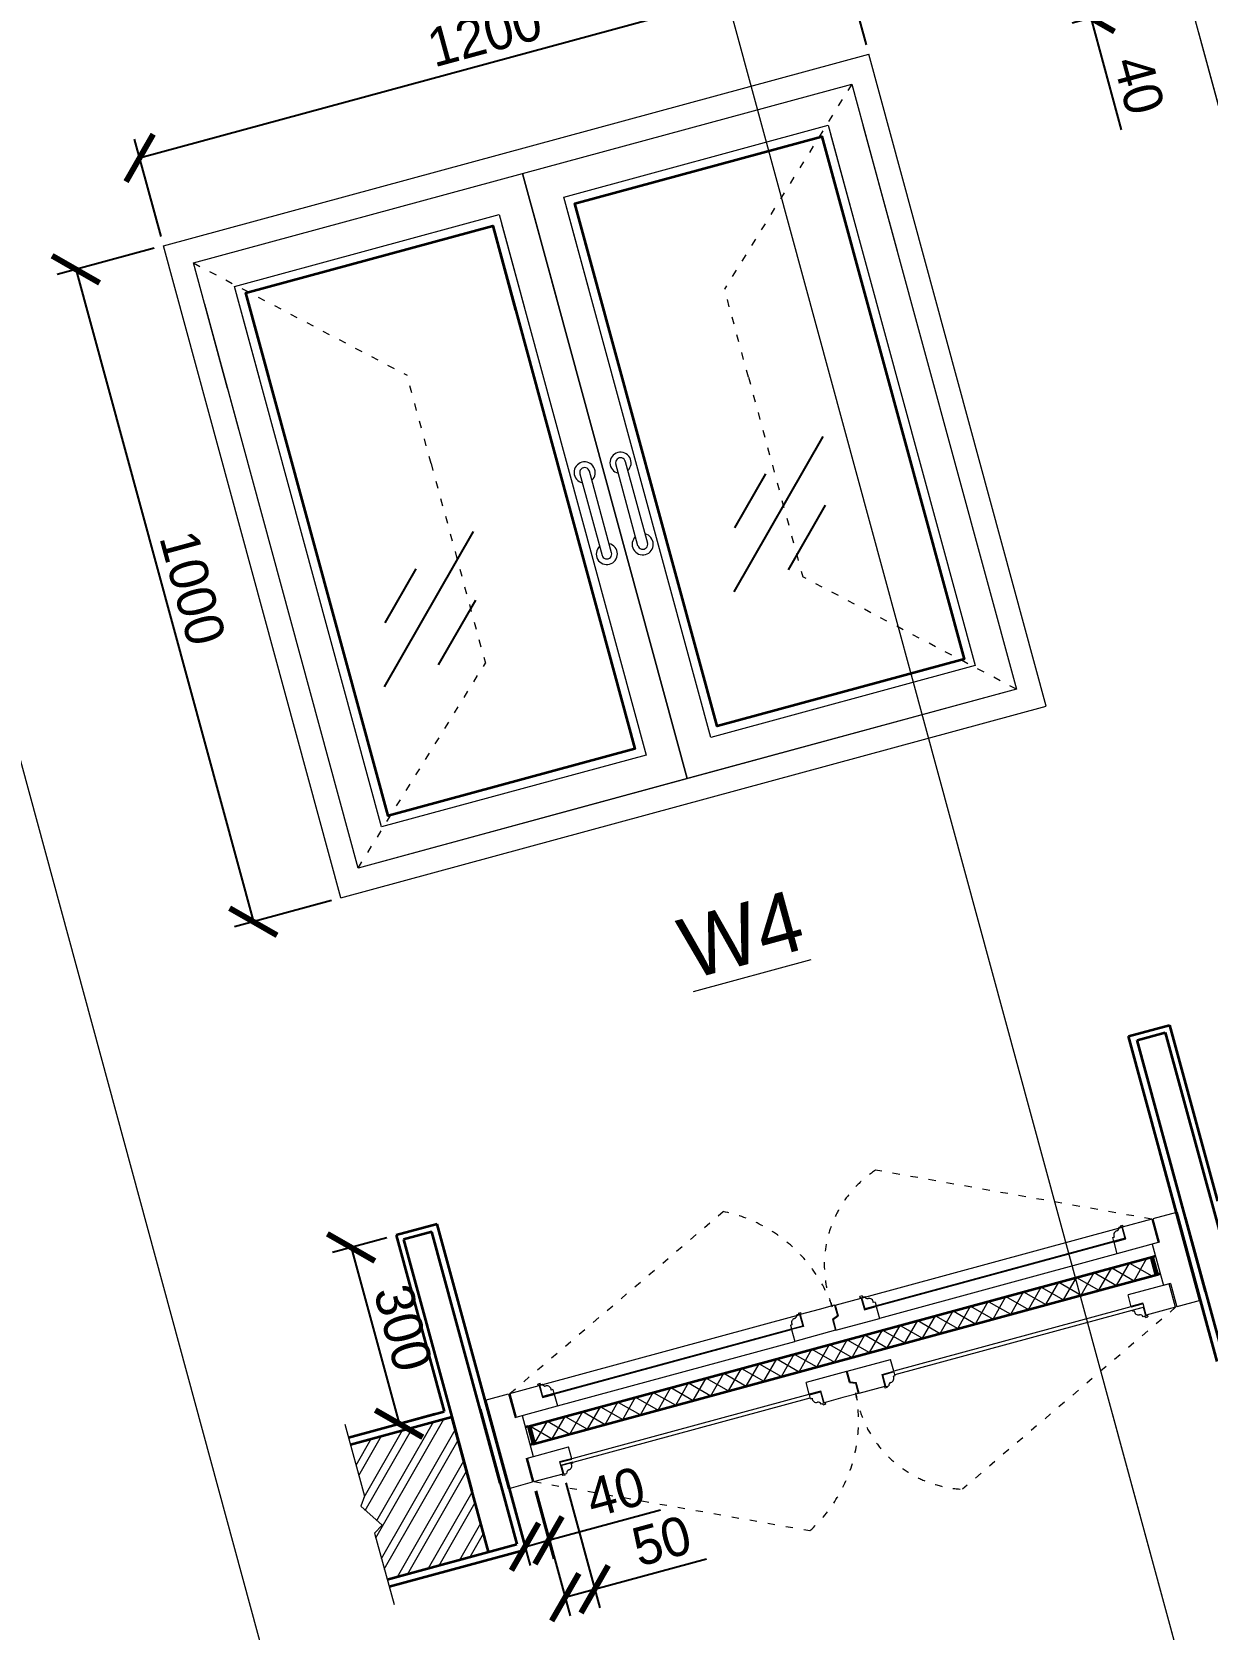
# Model space of a CAD drawing. Header units: millimetres. Extents: x -31731215 to 29997125, y -14487545 to 25622576.
# Drawn here: x 2270703 to 2272632, y -885502 to -882879 of the extents above; entities that cross this region are included whole.
import ezdxf

# ---------------------------------------------------------------- set-up
doc = ezdxf.new("R2010")
doc.units = ezdxf.units.MM
doc.header["$MEASUREMENT"] = 0
doc.linetypes.add('1', pattern=[0])
doc.linetypes.add('ACAD_ISO03W100', pattern=[30, 12, -18])
for name, color, linetype, lineweight in [('DIM', 70, 'Continuous', 9), ('ELE', 245, 'Continuous', 13), ('ele2', 63, 'Continuous', 35), ('glass', 160, 'Continuous', 13), ('HAT', 8, 'Continuous', 9), ('raling2', 245, 'Continuous', 9), ('SECTION', 7, 'Continuous', 35), ('THIN LINES', 54, 'Continuous', 0), ('toilet', 161, 'Continuous', 18), ('WALL', 10, '1', 20)]:
    doc.layers.add(name, color=color, linetype=linetype, lineweight=lineweight)
doc.layers.add('DOOR', color=7, linetype='Continuous')
doc.layers.add('hidden', color=7, linetype='ACAD_ISO03W100', lineweight=9, true_color=0x873171)
doc.dimstyles.new('ISO-25', dxfattribs={"dimtxt": 63.5, "dimasz": 63.5, "dimexe": 31.75, "dimexo": 15.875, "dimgap": 15.875, "dimtad": 1, "dimtxsty": 'Standard', "dimblk1": 'ARCHTICK', "dimblk2": 'ARCHTICK', "dimsah": 1, "dimcen": 63.5, "dimadec": 0, "dimazin": 0, "dimtfac": 1, "dimtmove": 0, "dimatfit": 3, "dimfxl": 25.4, "dimarcsym": 0})

# ---------------------------------------------------------------- blocks, each defined once
blk = doc.blocks.new('GFH')
at = {"layer": 'DOOR'}
for p, q in [((-16227.9, -453626.6), (-16019.9, -453418.6)), ((-16199, -453525.6), (-16126.8, -453453.3)), ((-16132.5, -453615.1), (-16045.9, -453528.4))]:
    blk.add_line(p, q, dxfattribs=at)
blk = doc.blocks.new('_ArchTick')
at = {"color": 0, "linetype": 'ByBlock', "const_width": 0.15}
blk.add_lwpolyline([(-0.5, -0.5), (0.5, 0.5)], dxfattribs=at)
blk = doc.blocks.new('*D611')
at = {"layer": 'Defpoints', "color": 0, "transparency": 16777216}
for p in [(2272038, -882771), (2272077.3, -882915.5, 0), (2270919.3, -883230.3, 0)]:
    blk.add_point(p, dxfattribs=at)
at = {"layer": 'THIN LINES', "color": 0, "lineweight": -2, "transparency": 16777216}
for p, q in [((2272073.1, -882900.2), (2272029.7, -882740.3)), ((2270880, -883085.8), (2272038, -882771)), ((2270915.2, -883215), (2270871.7, -883055.1))]:
    blk.add_line(p, q, dxfattribs=at)
at = {"layer": 'THIN LINES', "color": 0, "lineweight": -2, "transparency": 16777216, "xscale": 63.50000000000001, "yscale": 63.50000000000001, "zscale": 63.50000000000001}
for p, rotation in [((2272038, -882771), 15.20868761616842), ((2270880, -883085.8), 195.2086876161684)]:
    blk.add_blockref('_ArchTick', p, dxfattribs=dict(at, rotation=rotation))
at = {"layer": 'THIN LINES', "color": 0, "transparency": 16777216, "insert": (2271446.5, -882882.4), "char_height": 63.5, "attachment_point": 5, "rotation": 15.2087}
blk.add_mtext('1200', dxfattribs=at)
blk = doc.blocks.new('*D612')
at = {"layer": 'Defpoints', "color": 0, "transparency": 16777216}
for p in [(2270919.2, -883229.7), (2271210.5, -884301.4, 0), (2271066.7, -884340.5)]:
    blk.add_point(p, dxfattribs=at)
at = {"layer": 'THIN LINES', "color": 0, "lineweight": -2, "transparency": 16777216}
for p, q in [((2270903.8, -883233.9), (2270744.7, -883277.1)), ((2270775.3, -883268.8), (2271066.7, -884340.5)), ((2271195.2, -884305.6), (2271036, -884348.9))]:
    blk.add_line(p, q, dxfattribs=at)
at = {"layer": 'THIN LINES', "color": 0, "lineweight": -2, "transparency": 16777216, "xscale": 63.50000000000001, "yscale": 63.50000000000001, "zscale": 63.50000000000001}
for p, rotation in [((2270775.3, -883268.8), 105.208687616164), ((2271066.7, -884340.5), 285.2086876161641)]:
    blk.add_blockref('_ArchTick', p, dxfattribs=dict(at, rotation=rotation))
at = {"layer": 'THIN LINES', "color": 0, "transparency": 16777216, "insert": (2270966.9, -883792.2), "char_height": 63.5, "attachment_point": 5, "rotation": 285.2087}
blk.add_mtext('1000', dxfattribs=at)
blk = doc.blocks.new('*D574')
at = {"layer": 'Defpoints', "color": 0, "transparency": 16777216}
for p in [(2271527.2, -885260.3, 0), (2271575.4, -885247.2, 0), (2271627, -885437)]:
    blk.add_point(p, dxfattribs=at)
at = {"layer": 'THIN LINES', "color": 0, "lineweight": -2, "transparency": 16777216}
for p, q in [((2271579.6, -885262.5), (2271635.3, -885467.6)), ((2271531.3, -885275.6), (2271587.1, -885480.8)), ((2271627, -885437), (2271810.8, -885387)), ((2271578.8, -885450.1), (2271627, -885437))]:
    blk.add_line(p, q, dxfattribs=at)
at = {"layer": 'THIN LINES', "color": 0, "lineweight": -2, "transparency": 16777216, "xscale": 63.50000000000001, "yscale": 63.50000000000001, "zscale": 63.50000000000001}
for p, rotation in [((2271627, -885437), 15.20868761626985), ((2271578.8, -885450.1), 195.2086876162699)]:
    blk.add_blockref('_ArchTick', p, dxfattribs=dict(at, rotation=rotation))
at = {"layer": 'THIN LINES', "color": 0, "transparency": 16777216, "insert": (2271737.1, -885357.7), "char_height": 63.5, "attachment_point": 5, "rotation": 15.2087}
blk.add_mtext('50', dxfattribs=at)
blk = doc.blocks.new('*D575')
at = {"layer": 'Defpoints', "color": 0, "transparency": 16777216}
for p in [(2271486.6, -885271.3, 0), (2271525.2, -885260.8, 0), (2271551.3, -885356.6)]:
    blk.add_point(p, dxfattribs=at)
at = {"layer": 'THIN LINES', "color": 0, "lineweight": -2, "transparency": 16777216}
for p, q in [((2271490.8, -885286.6), (2271521, -885397.8)), ((2271529.4, -885276.1), (2271559.6, -885387.3)), ((2271551.3, -885356.6), (2271735.1, -885306.7)), ((2271512.7, -885367.1), (2271551.3, -885356.6))]:
    blk.add_line(p, q, dxfattribs=at)
at = {"layer": 'THIN LINES', "color": 0, "lineweight": -2, "transparency": 16777216, "xscale": 63.50000000000001, "yscale": 63.50000000000001, "zscale": 63.50000000000001}
for p, rotation in [((2271512.7, -885367.1), 195.2086876162055), ((2271551.3, -885356.6), 15.20868761620549)]:
    blk.add_blockref('_ArchTick', p, dxfattribs=dict(at, rotation=rotation))
at = {"layer": 'THIN LINES', "color": 0, "transparency": 16777216, "insert": (2271661.3, -885277.4), "char_height": 63.5, "attachment_point": 5, "rotation": 15.2087}
blk.add_mtext('40', dxfattribs=at)
blk = doc.blocks.new('*D580')
at = {"layer": 'Defpoints', "color": 0, "transparency": 16777216}
for p in [(2272592.8, -882773.3, 0), (2272603.3, -882811.9, 0), (2272441.5, -882855.9)]:
    blk.add_point(p, dxfattribs=at)
at = {"layer": 'THIN LINES', "color": 0, "lineweight": -2, "transparency": 16777216}
for p, q in [((2272577.5, -882777.4), (2272400.3, -882825.6)), ((2272588, -882816), (2272410.8, -882864.2)), ((2272431, -882817.3), (2272441.5, -882855.9)), ((2272441.5, -882855.9), (2272491.4, -883039.7))]:
    blk.add_line(p, q, dxfattribs=at)
for p, xscale, yscale, zscale, rotation in [((2272431, -882817.3), 63.50000000000002, 63.50000000000002, 63.50000000000002, 105.2086876151963), ((2272441.5, -882855.9), 63.50000000000001, 63.50000000000001, 63.50000000000001, 285.2086876151963)]:
    blk.add_blockref('_ArchTick', p, dxfattribs=dict(at, xscale=xscale, yscale=yscale, zscale=zscale, rotation=rotation))
at = {"layer": 'THIN LINES', "color": 0, "transparency": 16777216, "insert": (2272520.7, -882965.9), "char_height": 63.5, "attachment_point": 5, "rotation": 285.2087}
blk.add_mtext('40', dxfattribs=at)
blk = doc.blocks.new('*D649')
at = {"layer": 'Defpoints', "color": 0, "transparency": 16777216}
for p in [(2271301, -884855.4, 0), (2271305.9, -885165), (2271379.7, -885144.9, 0)]:
    blk.add_point(p, dxfattribs=at)
at = {"layer": 'THIN LINES', "color": 0, "lineweight": -2, "transparency": 16777216}
for p, q in [((2271285.7, -884859.6), (2271196.5, -884883.8)), ((2271227.2, -884875.5), (2271305.9, -885165)), ((2271364.4, -885149.1), (2271275.2, -885173.3))]:
    blk.add_line(p, q, dxfattribs=at)
at = {"layer": 'THIN LINES', "color": 0, "lineweight": -2, "transparency": 16777216, "xscale": 63.50000000000001, "yscale": 63.50000000000001, "zscale": 63.50000000000001}
for p, rotation in [((2271227.2, -884875.5), 105.2086876162074), ((2271305.9, -885165), 285.2086876162074)]:
    blk.add_blockref('_ArchTick', p, dxfattribs=dict(at, rotation=rotation))
at = {"layer": 'THIN LINES', "color": 0, "transparency": 16777216, "insert": (2271312.5, -885007.8), "char_height": 63.5, "attachment_point": 5, "rotation": 285.2087}
blk.add_mtext('300', dxfattribs=at)

msp = doc.modelspace()

# ---------------------------------------------------------------- hatches: boundary and pattern name
at = {"layer": 'HAT'}
h = msp.add_hatch(dxfattribs=at)
h.set_pattern_fill('ANSI32', color=256, scale=100, angle=15.208688, style=0)
h.set_pattern_definition([(60.2087, (2264083.538, -888743.713), (-32.54403, 18.63159), []), (60.2087, (2264100.596, -888739.075), (-32.54403, 18.63159), [])])
h.paths.add_polyline_path([(2271452.865, -885375.828), (2271392.527, -885153.884), (2271226.1, -885199.128), (2271249.167, -885283.978), (2271243.07, -885300.821), (2271278.261, -885331.922), (2271265.802, -885345.168), (2271286.437, -885421.073)])

# ---------------------------------------------------------------- linework, layer by layer
at = {"layer": 'DIM', "linetype": 'Continuous', "ltscale": 20}
for p, q in [((2271217.046, -885165.824, 0), (2271249.167, -885283.978, 0)), ((2271249.167, -885283.978, 0), (2271243.07, -885300.821, 0)), ((2271243.07, -885300.821, 0), (2271278.261, -885331.922, 0)), ((2271278.261, -885331.922, 0), (2271265.802, -885345.168, 0)), ((2271265.802, -885345.168, 0), (2271297.659, -885462.351, 0))]:
    msp.add_line(p, q, dxfattribs=at)
at = {"layer": 'DOOR', "linetype": 'Continuous'}
for p, q in [((2272498.56, -884861.492, 0), (2272479.26, -884866.738, 0)), ((2272527.416, -884967.639, 0), (2272508.117, -884972.886, 0)), ((2271541.303, -885121.729, 0), (2271560.602, -885116.482, 0)), ((2271570.16, -885227.876, 0), (2271589.459, -885222.629, 0))]:
    msp.add_line(p, q, dxfattribs=at)
at = {"layer": 'ELE'}
for p, q in [((2272368.493, -883986.614, 0), (2272077.3, -882915.49, 0)), ((2271508.808, -883111.49, 0), (2271564.83, -883317.563, 0)), ((2271527.171, -883179.038, 0), (2271779.013, -884105.416, 0)), ((2271210.521, -884301.416, 0), (2272368.493, -883986.614, 0)), ((2272582.091, -884818.057, 0), (2272543.492, -884828.551, 0)), ((2272582.091, -884818.057, 0), (2272621.441, -884962.804, 0)), ((2272621.441, -884962.804, 0), (2272582.091, -884818.057, 0)), ((2272541.562, -884829.075, 0), (2272493.313, -884842.192, 0)), ((2272493.313, -884842.192, 0), (2272498.56, -884861.492, 0)), ((2272541.562, -884829.075, 0), (2272552.055, -884867.674, 0)), ((2272543.492, -884828.551, 0), (2272553.985, -884867.15, 0)), ((2272479.26, -884866.738, 0), (2272498.56, -884861.492, 0)), ((2272479.26, -884866.738, 0), (2272484.507, -884886.038, 0)), ((2272552.055, -884867.674, 0), (2272484.507, -884886.038, 0)), ((2272553.985, -884867.15, 0), (2272542.405, -884870.298, 0)), ((2272542.405, -884870.298, 0), (2272560.769, -884937.846, 0)), ((2272570.419, -884935.223, 0), (2272502.87, -884953.586, 0)), ((2272508.117, -884972.886, 0), (2272502.87, -884953.586, 0)), ((2272572.349, -884934.698, 0), (2272560.769, -884937.846, 0)), ((2272580.912, -884973.822, 0), (2272570.419, -884935.223, 0)), ((2272572.349, -884934.698, 0), (2272582.842, -884973.297, 0)), ((2271995.385, -884977.557, 0), (2271964.506, -884985.952, 0)), ((2272020.95, -884970.607, 0), (2271995.385, -884977.557, 0)), ((2272020.95, -884970.607, 0), (2272025.515, -884987.401, 0)), ((2272021.915, -884970.345, 0), (2272064.863, -884958.669, 0)), ((2272021.915, -884970.345, 0), (2272026.658, -884987.792, 0)), ((2272064.863, -884958.669, 0), (2272070.11, -884977.969, 0)), ((2272070.11, -884977.969, 0), (2272089.409, -884972.722, 0)), ((2272089.409, -884972.722, 0), (2272094.656, -884992.021, 0)), ((2272508.117, -884972.886, 0), (2272527.416, -884967.639, 0)), ((2272532.663, -884986.939, 0), (2272527.416, -884967.639, 0)), ((2272580.912, -884973.822, 0), (2272532.663, -884986.939, 0)), ((2272621.441, -884962.804, 0), (2272582.842, -884973.297, 0)), ((2271969.752, -885005.252, 0), (2271950.453, -885010.498, 0)), ((2271950.453, -885010.498, 0), (2271955.699, -885029.798, 0)), ((2271964.506, -884985.952, 0), (2271969.752, -885005.252, 0)), ((2272017.386, -884993.529, 0), (2272025.515, -884987.401, 0)), ((2272017.386, -884993.529, 0), (2272022.322, -885011.686, 0)), ((2272018.529, -884993.92, 0), (2272026.658, -884987.792, 0)), ((2272018.529, -884993.92, 0), (2272023.287, -885011.424, 0)), ((2272023.287, -885011.424, 0), (2272094.656, -884992.021, 0)), ((2272022.322, -885011.686, 0), (2271955.699, -885029.798, 0)), ((2272041.651, -885078.972, 0), (2272113.02, -885059.57, 0)), ((2272118.266, -885078.869, 0), (2272113.02, -885059.57, 0)), ((2272040.686, -885079.234, 0), (2271974.063, -885097.346, 0)), ((2272045.622, -885097.392, 0), (2272040.686, -885079.234, 0)), ((2272046.409, -885096.476, 0), (2272041.651, -885078.972, 0)), ((2272098.967, -885084.116, 0), (2272118.266, -885078.869, 0)), ((2272104.213, -885103.416, 0), (2272098.967, -885084.116, 0)), ((2271487.807, -885115.546, 0), (2271536.056, -885102.429, 0)), ((2271487.807, -885115.546, 0), (2271498.301, -885154.145, 0)), ((2271536.056, -885102.429, 0), (2271541.303, -885121.729, 0)), ((2271979.31, -885116.646, 0), (2271974.063, -885097.346, 0)), ((2271998.609, -885111.399, 0), (2271979.31, -885116.646, 0)), ((2272003.856, -885130.699, 0), (2271998.609, -885111.399, 0)), ((2272060.3, -885115.354, 0), (2272034.735, -885122.304, 0)), ((2272045.622, -885097.392, 0), (2272055.735, -885098.56, 0)), ((2272046.409, -885096.476, 0), (2272056.522, -885097.645, 0)), ((2272060.3, -885115.354, 0), (2272055.735, -885098.56, 0)), ((2272061.265, -885115.091, 0), (2272056.522, -885097.645, 0)), ((2272061.265, -885115.091, 0), (2272104.213, -885103.416, 0)), ((2272105.133, -885103.941, 0), (2272102.768, -885104.585, 0)), ((2272102.768, -885104.585, 0), (2272103.34, -885106.689, 0)), ((2272107.257, -885105.624, 0), (2272103.34, -885106.689, 0)), ((2272106.751, -885103.76, 0), (2272109.787, -885102.934, 0)), ((2272107.257, -885105.624, 0), (2272106.751, -885103.76, 0)), ((2271447.278, -885126.564, 0), (2271485.877, -885116.07, 0)), ((2271447.278, -885126.564, 0), (2271486.628, -885271.31, 0)), ((2271486.628, -885271.31, 0), (2271447.278, -885126.564, 0)), ((2271485.877, -885116.07, 0), (2271496.371, -885154.67, 0)), ((2271498.301, -885154.145, 0), (2271565.849, -885135.781, 0)), ((2271541.303, -885121.729, 0), (2271560.602, -885116.482, 0)), ((2271560.602, -885116.482, 0), (2271565.849, -885135.781, 0)), ((2272034.735, -885122.304, 0), (2272003.856, -885130.699, 0)), ((2271496.371, -885154.67, 0), (2271507.95, -885151.521, 0)), ((2271507.95, -885151.521, 0), (2271526.314, -885219.07, 0)), ((2271514.734, -885222.218, 0), (2271526.314, -885219.07, 0)), ((2271516.664, -885221.693, 0), (2271584.212, -885203.33, 0)), ((2271589.459, -885222.629, 0), (2271584.212, -885203.33, 0)), ((2271514.734, -885222.218, 0), (2271525.227, -885260.817, 0)), ((2271527.157, -885260.292, 0), (2271516.664, -885221.693, 0)), ((2271570.16, -885227.876, 0), (2271589.459, -885222.629, 0)), ((2271575.406, -885247.175, 0), (2271570.16, -885227.876, 0)), ((2271486.628, -885271.31, 0), (2271525.227, -885260.817, 0)), ((2271527.157, -885260.292, 0), (2271575.406, -885247.175, 0))]:
    msp.add_line(p, q, dxfattribs=at)
at = {"layer": 'ELE', "elevation": 0}
for points in [[(2271210.521, -884301.416), (2270919.328, -883230.292), (2272077.3, -882915.49)], [(2271564.83, -883317.563), (2271508.808, -883111.49), (2272049.195, -882964.582), (2272105.217, -883170.655)], [(2272067.558, -883032.13), (2272319.4, -883958.508), (2271238.626, -884252.324), (2270986.784, -883325.946)], [(2272067.558, -883032.13), (2272319.4, -883958.508), (2271779.013, -884105.416), (2271527.171, -883179.038)], [(2272067.558, -883032.13), (2272123.58, -883238.203)], [(2271024.443, -883464.471), (2270968.421, -883258.398), (2271508.808, -883111.49), (2271564.83, -883317.563)], [(2271527.171, -883179.038), (2271779.013, -884105.416), (2271238.626, -884252.324), (2270986.784, -883325.946)], [(2271042.806, -883532.019), (2270986.784, -883325.946)]]:
    msp.add_lwpolyline(points, dxfattribs=at)
at = {"layer": 'ele2'}
for p, q in [((2271517.721, -885169.591, 0), (2272543.128, -884890.827, 0)), ((2272540.233, -884891.614, 0), (2272548.103, -884920.564, 0)), ((2272543.128, -884890.827, 0), (2272547.652, -884889.597, 0)), ((2272543.128, -884890.827, 0), (2272550.998, -884919.777, 0)), ((2271525.591, -885198.54, 0), (2272550.998, -884919.777, 0)), ((2272550.998, -884919.777, 0), (2272555.522, -884918.547, 0)), ((2271517.721, -885169.591, 0), (2271513.197, -885170.821, 0)), ((2271517.721, -885169.591, 0), (2271525.591, -885198.54, 0)), ((2271520.616, -885168.804, 0), (2271528.486, -885197.753, 0)), ((2271525.591, -885198.54, 0), (2271521.067, -885199.77, 0))]:
    msp.add_line(p, q, dxfattribs=at)
at = {"layer": 'ele2', "elevation": 0}
for points in [[(2272000.01, -883050.494), (2272233.488, -883909.323), (2271828.198, -884019.504), (2271594.719, -883160.675)], [(2271632.378, -883299.199), (2271594.719, -883160.675), (2272000.01, -883050.494), (2272037.669, -883189.019)], [(2271091.991, -883446.107), (2271054.333, -883307.583), (2271459.623, -883197.402), (2271497.282, -883335.926)], [(2271459.623, -883197.402), (2271693.101, -884056.231), (2271287.811, -884166.412), (2271054.333, -883307.583)]]:
    msp.add_lwpolyline(points, dxfattribs=at)
at = {"layer": 'glass', "linetype": 'Continuous'}
for p, q in [((2272498.232, -884860.285, 0), (2272089.081, -884971.516, 0)), ((2272498.56, -884861.492, 0), (2272089.409, -884972.722, 0)), ((2272527.416, -884967.639, 0), (2272118.266, -885078.869, 0)), ((2272528.99, -884973.429, 0), (2272119.84, -885084.659, 0)), ((2271540.975, -885120.522, 0), (2271950.125, -885009.292, 0)), ((2271541.303, -885121.729, 0), (2271950.453, -885010.498, 0)), ((2271570.16, -885227.876, 0), (2271979.31, -885116.646, 0)), ((2271571.734, -885233.666, 0), (2271980.884, -885122.436, 0))]:
    msp.add_line(p, q, dxfattribs=at)
at = {"layer": 'HAT', "linetype": 'Continuous'}
for p, q in [((2272680.303, -883106.261, 0), (2272593.921, -882788.514, 0)), ((2272618.675, -882879.568, 0), (2272680.303, -883106.261, 0)), ((2272064.863, -884958.669, 0), (2272493.313, -884842.192, 0)), ((2272490.776, -884841.848, 0), (2272487.74, -884842.673, 0)), ((2272490.269, -884839.984, 0), (2272494.187, -884838.919, 0)), ((2272490.269, -884839.984, 0), (2272490.776, -884841.848, 0)), ((2272492.393, -884841.666, 0), (2272494.759, -884841.023, 0)), ((2272492.393, -884841.666, 0), (2272497.508, -884860.482, 0)), ((2272494.759, -884841.023, 0), (2272494.187, -884838.919, 0)), ((2272477.225, -884859.252, 0), (2272480.047, -884858.485, 0)), ((2272477.225, -884859.252, 0), (2272478.932, -884865.532, 0)), ((2272478.932, -884865.532, 0), (2272497.508, -884860.482, 0)), ((2272484.507, -884886.038, 0), (2272094.656, -884992.021, 0)), ((2272483.813, -884938.041, 0), (2272504.892, -884901.222, 0)), ((2272504.892, -884901.222, 0), (2272541.712, -884922.301, 0)), ((2272512.762, -884930.171, 0), (2272533.842, -884893.352, 0)), ((2272396.965, -884961.651, 0), (2272418.044, -884924.832, 0)), ((2272418.044, -884924.832, 0), (2272454.864, -884945.911, 0)), ((2272425.914, -884953.781, 0), (2272446.994, -884916.962, 0)), ((2272446.994, -884916.962, 0), (2272483.813, -884938.041, 0)), ((2272454.864, -884945.911, 0), (2272475.943, -884909.092, 0)), ((2272475.943, -884909.092, 0), (2272512.762, -884930.171, 0)), ((2272066.37, -884955.224, 0), (2272062.452, -884956.289, 0)), ((2272063.024, -884958.393, 0), (2272062.452, -884956.289, 0)), ((2272065.39, -884957.75, 0), (2272063.024, -884958.393, 0)), ((2272065.39, -884957.75, 0), (2272070.506, -884976.566, 0)), ((2272066.37, -884955.224, 0), (2272066.877, -884957.088, 0)), ((2272066.877, -884957.088, 0), (2272069.913, -884956.262, 0)), ((2272281.168, -884993.132, 0), (2272302.247, -884956.312, 0)), ((2272302.247, -884956.312, 0), (2272339.067, -884977.392, 0)), ((2272310.117, -884985.262, 0), (2272331.196, -884948.442, 0)), ((2272331.196, -884948.442, 0), (2272368.016, -884969.522, 0)), ((2272339.067, -884977.392, 0), (2272360.146, -884940.572, 0)), ((2272360.146, -884940.572, 0), (2272396.965, -884961.651, 0)), ((2272368.016, -884969.522, 0), (2272389.095, -884932.702, 0)), ((2272389.095, -884932.702, 0), (2272425.914, -884953.781, 0)), ((2271961.462, -884983.744, 0), (2271965.38, -884982.679, 0)), ((2271961.462, -884983.744, 0), (2271961.969, -884985.608, 0)), ((2271965.952, -884984.783, 0), (2271965.38, -884982.679, 0)), ((2272089.081, -884971.516, 0), (2272070.506, -884976.566, 0)), ((2272087.374, -884965.235, 0), (2272084.552, -884966.003, 0)), ((2272087.374, -884965.235, 0), (2272089.081, -884971.516, 0)), ((2272194.32, -885016.742, 0), (2272215.399, -884979.923, 0)), ((2272215.399, -884979.923, 0), (2272252.219, -885001.002, 0)), ((2272223.269, -885008.872, 0), (2272244.349, -884972.052, 0)), ((2272244.349, -884972.052, 0), (2272281.168, -884993.132, 0)), ((2272252.219, -885001.002, 0), (2272273.298, -884964.182, 0)), ((2272273.298, -884964.182, 0), (2272310.117, -884985.262, 0)), ((2272509.691, -884978.676, 0), (2272528.267, -884973.626, 0)), ((2272510.152, -884980.372, 0), (2272509.691, -884978.676, 0)), ((2272510.152, -884980.372, 0), (2272512.975, -884979.605, 0)), ((2272532.136, -884987.858, 0), (2272528.267, -884973.626, 0)), ((2271536.056, -885102.429, 0), (2271964.506, -884985.952, 0)), ((2271948.417, -885003.012, 0), (2271951.24, -885002.244, 0)), ((2271948.417, -885003.012, 0), (2271950.125, -885009.292, 0)), ((2271950.125, -885009.292, 0), (2271968.701, -885004.242, 0)), ((2271961.969, -884985.608, 0), (2271958.933, -884986.433, 0)), ((2271963.586, -884985.426, 0), (2271965.952, -884984.783, 0)), ((2271963.586, -884985.426, 0), (2271968.701, -885004.242, 0)), ((2272107.472, -885040.352, 0), (2272128.551, -885003.533, 0)), ((2272128.551, -885003.533, 0), (2272165.371, -885024.612, 0)), ((2272136.421, -885032.482, 0), (2272157.501, -884995.663, 0)), ((2272157.501, -884995.663, 0), (2272194.32, -885016.742, 0)), ((2272165.371, -885024.612, 0), (2272186.45, -884987.793, 0)), ((2272186.45, -884987.793, 0), (2272223.269, -885008.872, 0)), ((2272530.65, -884988.52, 0), (2272527.614, -884989.345, 0)), ((2272531.156, -884990.384, 0), (2272530.65, -884988.52, 0)), ((2272531.156, -884990.384, 0), (2272535.074, -884989.319, 0)), ((2272532.136, -884987.858, 0), (2272534.502, -884987.215, 0)), ((2272534.502, -884987.215, 0), (2272535.074, -884989.319, 0)), ((2271565.849, -885135.781, 0), (2271955.699, -885029.798, 0)), ((2271991.675, -885071.832, 0), (2272012.754, -885035.013, 0)), ((2272012.754, -885035.013, 0), (2272049.574, -885056.092, 0)), ((2272012.754, -885035.013, 0), (2272049.574, -885056.092, 0)), ((2272020.624, -885063.962, 0), (2272041.703, -885027.143, 0)), ((2272020.624, -885063.962, 0), (2272041.703, -885027.143, 0)), ((2272041.703, -885027.143, 0), (2272078.523, -885048.222, 0)), ((2272049.574, -885056.092, 0), (2272070.653, -885019.273, 0)), ((2272070.653, -885019.273, 0), (2272107.472, -885040.352, 0)), ((2272078.523, -885048.222, 0), (2272099.602, -885011.403, 0)), ((2272099.602, -885011.403, 0), (2272136.421, -885032.482, 0)), ((2271904.827, -885095.443, 0), (2271925.906, -885058.623, 0)), ((2271925.906, -885058.623, 0), (2271962.726, -885079.702, 0)), ((2271933.776, -885087.572, 0), (2271954.856, -885050.753, 0)), ((2271954.856, -885050.753, 0), (2271991.675, -885071.832, 0)), ((2271962.726, -885079.702, 0), (2271983.805, -885042.883, 0)), ((2271983.805, -885042.883, 0), (2272020.624, -885063.962, 0)), ((2271817.979, -885119.053, 0), (2271839.058, -885082.233, 0)), ((2271839.058, -885082.233, 0), (2271875.878, -885103.313, 0)), ((2271846.928, -885111.183, 0), (2271868.008, -885074.363, 0)), ((2271868.008, -885074.363, 0), (2271904.827, -885095.443, 0)), ((2271875.878, -885103.313, 0), (2271896.957, -885066.493, 0)), ((2271896.957, -885066.493, 0), (2271933.776, -885087.572, 0)), ((2272118.594, -885080.076, 0), (2272100.018, -885085.126, 0)), ((2272105.133, -885103.941, 0), (2272100.018, -885085.126, 0)), ((2272120.302, -885086.356, 0), (2272117.479, -885087.123, 0)), ((2272120.302, -885086.356, 0), (2272118.594, -885080.076, 0)), ((2271537.563, -885098.984, 0), (2271533.645, -885100.049, 0)), ((2271534.217, -885102.153, 0), (2271533.645, -885100.049, 0)), ((2271536.583, -885101.51, 0), (2271534.217, -885102.153, 0)), ((2271536.583, -885101.51, 0), (2271541.698, -885120.326, 0)), ((2271537.563, -885098.984, 0), (2271538.069, -885100.848, 0)), ((2271538.069, -885100.848, 0), (2271541.106, -885100.022, 0)), ((2271560.274, -885115.276, 0), (2271541.698, -885120.326, 0)), ((2271558.567, -885108.995, 0), (2271555.744, -885109.763, 0)), ((2271558.567, -885108.995, 0), (2271560.274, -885115.276, 0)), ((2271702.182, -885150.533, 0), (2271723.261, -885113.714, 0)), ((2271723.261, -885113.714, 0), (2271760.081, -885134.793, 0)), ((2271731.131, -885142.663, 0), (2271752.21, -885105.844, 0)), ((2271752.21, -885105.844, 0), (2271789.03, -885126.923, 0)), ((2271760.081, -885134.793, 0), (2271781.16, -885097.974, 0)), ((2271781.16, -885097.974, 0), (2271817.979, -885119.053, 0)), ((2271789.03, -885126.923, 0), (2271810.109, -885090.103, 0)), ((2271810.109, -885090.103, 0), (2271846.928, -885111.183, 0)), ((2271979.638, -885117.852, 0), (2271998.214, -885112.802, 0)), ((2272003.329, -885131.618, 0), (2271998.214, -885112.802, 0)), ((2271615.334, -885174.143, 0), (2271636.413, -885137.324, 0)), ((2271636.413, -885137.324, 0), (2271673.233, -885158.403, 0)), ((2271644.283, -885166.273, 0), (2271665.363, -885129.454, 0)), ((2271665.363, -885129.454, 0), (2271702.182, -885150.533, 0)), ((2271673.233, -885158.403, 0), (2271694.312, -885121.584, 0)), ((2271694.312, -885121.584, 0), (2271731.131, -885142.663, 0)), ((2271981.345, -885124.132, 0), (2271979.638, -885117.852, 0)), ((2271981.345, -885124.132, 0), (2271984.167, -885123.365, 0)), ((2272001.842, -885132.28, 0), (2271998.806, -885133.105, 0)), ((2272002.349, -885134.144, 0), (2272001.842, -885132.28, 0)), ((2272002.349, -885134.144, 0), (2272006.267, -885133.079, 0)), ((2272003.329, -885131.618, 0), (2272005.695, -885130.974, 0)), ((2272005.695, -885130.974, 0), (2272006.267, -885133.079, 0)), ((2271528.486, -885197.753, 0), (2271549.565, -885160.934, 0)), ((2271549.565, -885160.934, 0), (2271586.385, -885182.013, 0)), ((2271557.435, -885189.883, 0), (2271578.515, -885153.064, 0)), ((2271578.515, -885153.064, 0), (2271615.334, -885174.143, 0)), ((2271586.385, -885182.013, 0), (2271607.464, -885145.194, 0)), ((2271607.464, -885145.194, 0), (2271644.283, -885166.273, 0)), ((2271520.616, -885168.804, 0), (2271557.435, -885189.883, 0)), ((2271591.033, -885228.419, 0), (2271572.457, -885233.469, 0)), ((2271576.326, -885247.701, 0), (2271572.457, -885233.469, 0)), ((2271577.943, -885247.52, 0), (2271580.979, -885246.694, 0)), ((2271591.494, -885230.116, 0), (2271588.672, -885230.883, 0)), ((2271591.494, -885230.116, 0), (2271591.033, -885228.419, 0)), ((2271576.326, -885247.701, 0), (2271573.96, -885248.344, 0)), ((2271573.96, -885248.344, 0), (2271574.532, -885250.449, 0)), ((2271578.45, -885249.384, 0), (2271574.532, -885250.449, 0)), ((2271578.45, -885249.384, 0), (2271577.943, -885247.52, 0))]:
    msp.add_line(p, q, dxfattribs=at)
for centre, radius, start, end in [((2272486.114, -884855.084, 0), 6.955, 106.339041, 209.27322), ((2272482.184, -884843.191, 0), 5.579, 290.709138, 5.322215), ((2272074.966, -884953.896, 0), 5.579, 205.095161, 279.708237), ((2272077.598, -884966.142, 0), 6.955, 1.144155, 104.078334), ((2272519.928, -884979.466, 0), 6.955, 181.144155, 284.078334), ((2271957.307, -884998.844, 0), 6.955, 106.339041, 209.27322), ((2271953.377, -884986.951, 0), 5.579, 290.709138, 5.322215), ((2272522.561, -884991.712, 0), 5.579, 25.095161, 99.708237), ((2272111.412, -885090.524, 0), 6.955, 286.339041, 29.27322), ((2271546.158, -885097.656, 0), 5.579, 205.095161, 279.708237), ((2271548.791, -885109.901, 0), 6.955, 1.144155, 104.078334), ((2272115.342, -885102.417, 0), 5.579, 110.709138, 185.322215), ((2271991.121, -885123.226, 0), 6.955, 181.144155, 284.078334), ((2271993.754, -885135.472, 0), 5.579, 25.095161, 99.708237), ((2271586.535, -885246.177, 0), 5.579, 110.709138, 185.322215), ((2271582.605, -885234.284, 0), 6.955, 286.339041, 29.27322)]:
    msp.add_arc(centre, radius, start, end, dxfattribs=at)
at = {"layer": 'hidden'}
for p, q in [((2272049.195, -882964.582, 0), (2271840.182, -883301.203, 0)), ((2270968.421, -883258.398, 0), (2271319.094, -883442.864, 0)), ((2271879.532, -883445.95, 0), (2271840.182, -883301.203, 0)), ((2271358.445, -883587.611, 0), (2271319.094, -883442.864, 0)), ((2271879.532, -883445.95, 0), (2271968.726, -883774.042, 0)), ((2271879.532, -883445.95, 0), (2271968.726, -883774.042, 0)), ((2271879.532, -883445.95, 0), (2271968.726, -883774.042, 0)), ((2271358.445, -883587.611, 0), (2271447.639, -883915.703, 0)), ((2272319.4, -883958.508, 0), (2271968.726, -883774.042, 0)), ((2271238.626, -884252.324, 0), (2271447.639, -883915.703, 0)), ((2272541.562, -884829.075, 0), (2272088.251, -884748.595, 0)), ((2271487.807, -885115.546, 0), (2271837.978, -884816.634, 0)), ((2272580.912, -884973.822, 0), (2272230.741, -885272.734, 0)), ((2271527.157, -885260.292, 0), (2271980.469, -885340.772, 0))]:
    msp.add_line(p, q, dxfattribs=at)
for centre, radius, start, end in [((2272190.611, -884904.515, 0), 186.517, 123.284641, 201.756674), ((2271789.458, -885053.069, 0), 241.362, 19.21071, 78.403165), ((2271818.921, -885161.445, 0), 241.362, 312.01421, 11.206665), ((2272240.071, -885086.451, 0), 186.517, 188.660701, 267.132734), ((2272240.071, -885086.451, 0), 186.517, 188.660701, 267.132734)]:
    msp.add_arc(centre, radius, start, end, dxfattribs=at)
at = {"layer": 'raling2'}
for p, q in [((2271698.213, -883722.795, 0), (2271661.704, -883588.503, 0)), ((2271677.416, -883584.232, 0), (2271713.924, -883718.524, 0)), ((2271602.754, -883604.529, 0), (2271639.262, -883738.821, 0)), ((2271654.973, -883734.55, 0), (2271618.465, -883600.258, 0))]:
    msp.add_line(p, q, dxfattribs=at)
at = {"layer": 'raling2', "elevation": 0}
for points in [[(2271617.904, -883303.134), (2271576.31, -883150.135), (2272010.549, -883032.084), (2272052.143, -883185.084)], [(2272014.484, -883046.559), (2272251.898, -883919.863), (2271817.658, -884037.914), (2271580.245, -883164.61)], [(2271077.517, -883450.042), (2271035.923, -883297.043), (2271470.162, -883178.992), (2271511.756, -883331.991)], [(2271474.097, -883193.467), (2271711.511, -884066.771), (2271277.271, -884184.822), (2271039.858, -883311.518)]]:
    msp.add_lwpolyline(points, dxfattribs=at)
at = {"layer": 'raling2'}
for centre, radius, start, end in [((2271610.659, -883602.575, 0), 17.364, 313.167798, 257.249578), ((2271669.609, -883586.549, 0), 17.364, 313.167798, 257.249578), ((2271669.609, -883586.549, 0), 8.143, 13.889452, 196.527924), ((2271610.659, -883602.575, 0), 8.143, 13.889452, 196.527924), ((2271647.068, -883736.505, 0), 17.364, 133.167798, 77.249578), ((2271706.019, -883720.479, 0), 17.364, 133.167798, 77.249578), ((2271706.019, -883720.479, 0), 8.143, 193.889452, 16.527924), ((2271647.068, -883736.505, 0), 8.143, 193.889452, 16.527924)]:
    msp.add_arc(centre, radius, start, end, dxfattribs=at)
at = {"layer": 'SECTION'}
for p, q in [((2272503.39, -884528.564, 0), (2272570.938, -884510.201, 0)), ((2272570.938, -884510.201, 0), (2272649.639, -884799.694, 0)), ((2272582.091, -884818.057, 0), (2272503.39, -884528.564, 0)), ((2272517.593, -884535.066, 0), (2272563.912, -884522.474, 0)), ((2272629.873, -884948.076, 0), (2272517.593, -884535.066, 0)), ((2272563.912, -884522.474, 0), (2272676.192, -884935.484)), ((2272621.441, -884962.804, 0), (2272554.808, -884717.7, 0)), ((2272629.873, -884948.076, 0), (2272569.536, -884726.131, 0)), ((2272629.873, -884948.076, 0), (2272569.536, -884726.131, 0)), ((2272582.091, -884818.057, 0), (2272648.724, -885063.161, 0)), ((2272596.818, -884826.489, 0), (2272657.156, -885048.434, 0)), ((2272596.818, -884826.489, 0), (2272657.156, -885048.434, 0)), ((2272596.818, -884826.489, 0), (2272657.156, -885048.434, 0)), ((2271368.577, -884837.071, 0), (2271301.029, -884855.434, 0)), ((2271359.621, -884849.869, 0), (2271313.302, -884862.461, 0)), ((2271435.698, -885129.712, 0), (2271359.621, -884849.869, 0)), ((2271447.278, -885126.564, 0), (2271368.577, -884837.071, 0)), ((2271301.029, -884855.434, 0), (2271379.73, -885144.927, 0)), ((2271313.302, -884862.461, 0), (2271392.527, -885153.884)), ((2272621.441, -884962.804, 0), (2272648.724, -885063.161, 0)), ((2271486.628, -885271.31, 0), (2271419.995, -885026.206, 0)), ((2271471.901, -885262.879, 0), (2271435.698, -885129.712, 0)), ((2271438.846, -885141.292, 0), (2271499.184, -885363.236, 0)), ((2271447.278, -885126.564, 0), (2271513.911, -885371.668, 0)), ((2271222.952, -885187.548, 0), (2271379.73, -885144.927, 0)), ((2271226.1, -885199.128, 0), (2271392.527, -885153.884, 0)), ((2271452.865, -885375.828, 0), (2271392.527, -885153.884)), ((2271392.527, -885153.884, 0), (2271425.582, -885275.471)), ((2271486.628, -885271.31, 0), (2271513.911, -885371.668, 0)), ((2271286.437, -885421.073, 0), (2271499.184, -885363.236, 0)), ((2271289.585, -885432.652, 0), (2271513.911, -885371.668, 0))]:
    msp.add_line(p, q, dxfattribs=at)
at = {"layer": 'THIN LINES'}
msp.add_line((2270229.299, -882402.783, 0), (2271209.227, -886007.359, 0), dxfattribs=at)
at = {"layer": 'WALL', "elevation": 0}
for points in [[(2271663.6, -882157.335), (2272584.535, -885544.91)], [(2272477.752, -885152.118), (2272584.535, -885544.91), (2272523.29, -885561.56)]]:
    msp.add_lwpolyline(points, dxfattribs=at)

# ---------------------------------------------------------------- block references
at = {"layer": 'DOOR', "rotation": 15.20868761617166}
for p in [(2168513.207, -441802.185, 0), (2167939.071, -441958.268, 0)]:
    msp.add_blockref('GFH', p, dxfattribs=at)

# ---------------------------------------------------------------- texts
at = {"layer": 'toilet', "insert": (2271783.981, -884435.878, 0), "char_height": 100, "width": 1094.92895, "attachment_point": 7, "rotation": 15.208688}
msp.add_mtext('{\\LW4}', dxfattribs=at)

# ---------------------------------------------------------------- dimensions: what is measured, and where the dimension line sits
at = {"layer": 'THIN LINES'}
for p1, p2, distance, picture, middle in [((2270919.328, -883230.292, 0), (2272077.3, -882915.49, 0), 149.776, '*D611', (2271446.529, -882882.404)), ((2272592.813, -882773.271, 0), (2272603.306, -882811.87, 0), -167.707, '*D580', (2272520.747, -882965.924, 0)), ((2271301.029, -884855.434, 0), (2271379.73, -885144.927, 0), -76.523, '*D649', (2271312.493, -885007.762)), ((2271486.628, -885271.31, 0), (2271525.227, -885260.817, 0), -99.299, '*D575', (2271661.335, -885277.364)), ((2271527.157, -885260.292, 0), (2271575.406, -885247.175, 0), -196.723, '*D574', (2271737.072, -885357.735))]:
    dim = msp.add_aligned_dim(p1=p1, p2=p2, distance=distance, dimstyle='ISO-25', dxfattribs=at)
    dim.commit()
    dim.dimension.update_dxf_attribs({"geometry": picture, "text_midpoint": middle})
dim = msp.add_aligned_dim(p1=(2270919.164, -883229.689), p2=(2271210.521, -884301.416, 0), distance=-149.09, text='1000', dimstyle='ISO-25', dxfattribs=at)
dim.commit()
dim.dimension.update_dxf_attribs({"geometry": '*D612', "text_midpoint": (2270966.931, -883792.171)})

doc.saveas('drawing.dxf')
